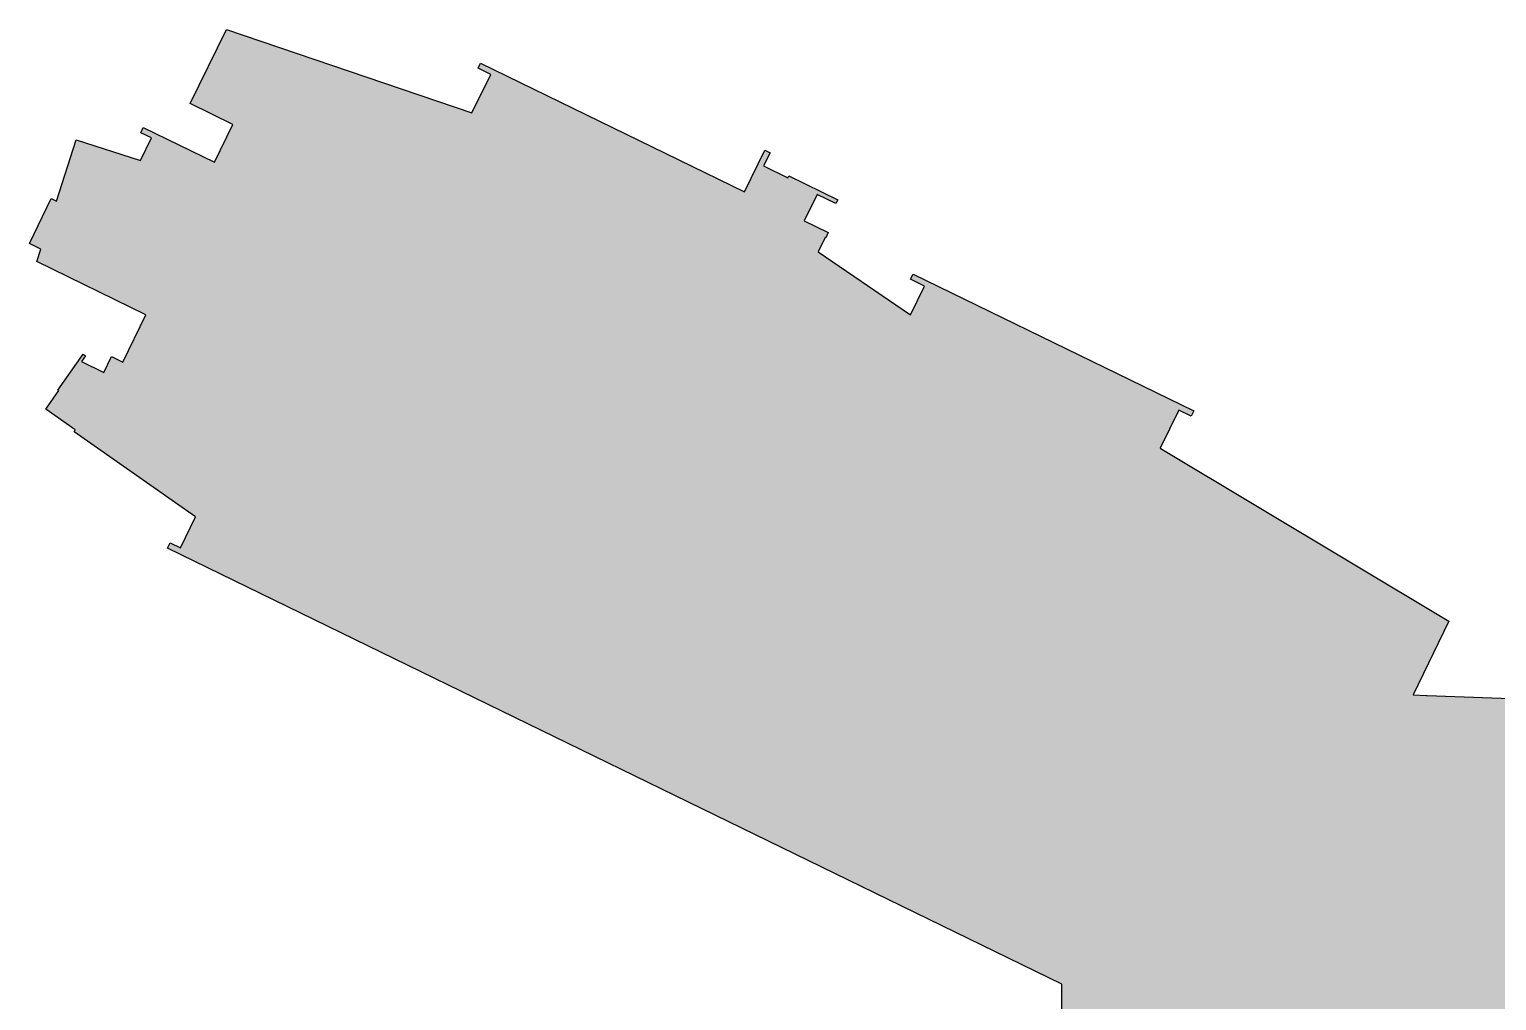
# Model space of a CAD drawing. Header units: millimetres. Extents: x -45258 to 103756, y -3540 to 105026.
# Drawn here: x -45258 to 25188, y 58404 to 105026 of the extents above; entities that cross this region are included whole.
import ezdxf

# ---------------------------------------------------------------- set-up
doc = ezdxf.new("R2010")
doc.units = ezdxf.units.MM
doc.header["$LTSCALE"] = 0.4
doc.layers.add('BLD-80-FL-2$0$SI-BUIL-253CO', color=253, linetype='Continuous', lineweight=25)
doc.layers.add('BLD-80-FL-2$0$ST-EXST-1CO', color=1, linetype='Continuous')
doc.layers.add('XREF', color=8, linetype='Continuous')

# ---------------------------------------------------------------- blocks, each defined once
blk = doc.blocks.new('BLD-80-FL-2', base_point=(226.58, 457.44))
at = {"layer": 'BLD-80-FL-2$0$SI-BUIL-253CO'}
blk.add_hatch(color=256, dxfattribs=at).paths.add_polyline_path([(23123.55, 77073.06), (9254.79, 85376.19), (10148.8, 87209.18), (10755.49, 86913.28), (10878.22, 87164.93), (-2603.68, 93740.5), (-2726.42, 93488.84), (-2052.33, 93160.06), (-2730.07, 91776.88), (-7161.66, 94797.4), (-6824.93, 95487.8), (-6797.96, 95474.65), (-6675.22, 95726.31), (-7834.67, 96291.81), (-7214.37, 97563.6), (-6311.15, 97123.07), (-6223.47, 97302.83), (-8569.27, 98446.95), (-8613.1, 98357.07), (-9777.04, 98924.76), (-9470.18, 99553.91), (-9721.84, 99676.66), (-10692.84, 97685.82), (-23365.84, 103866.85), (-23488.58, 103615.18), (-22881.9, 103319.28), (-23780, 101477.9), (-35572.35, 105483.84), (-37309.34, 101922.48), (-35260.09, 100922.99), (-36145.6, 99107.43), (-39561.02, 100773.24), (-39683.76, 100521.57), (-39166.96, 100269.51), (-39692.27, 99192.45), (-42785.82, 100186.01), (-43730.73, 97243.97), (-43979.29, 97365.2), (-45031.38, 95208.1), (-44472.19, 94935.36), (-44665.3, 94334.1), (-39438.83, 91784.98), (-40545.71, 89515.56), (-41085.27, 89778.71), (-41457.91, 89014.71), (-42521.99, 89533.69), (-42332.44, 89804.67), (-42455.36, 89890.65), (-43659.04, 88169.85), (-43618.07, 88141.19), (-44240.58, 87251.25), (-42831.95, 86265.92), (-42885.2, 86156.73), (-37053, 82077.14), (-37774.34, 80598.18), (-38268.67, 80839.28), (-38391.56, 80587.34), (4539.95, 59648.66), (4539.96, 53900.04), (-27575.04, 53900.02), (-27575.04, 47393.43), (-25375.03, 46575.19), (-25375.03, 43675.01), (-21378.8, 43675.01), (-21828.99, 41725), (-39800.05, 41725), (-39800.05, 41174.99), (-21681.52, 41175), (-21825.1, 40553.11), (-12060.03, 39650.94), (-12060.03, 41175.01), (-8185.03, 41175.02), (-8185.03, 41575.01), (-175.03, 41575.01), (-175.03, 41175), (6147.57, 41175), (6147.57, 40547.6), (13152.38, 40550.01), (13152.38, 41200.01), (13249.97, 41200.01), (13249.97, 41175), (14222.95, 41175), (14222.95, 41314.96), (16126.87, 41314.96), (16126.87, 41174.99), (22962.47, 41175), (22962.47, 41574.99), (30987.47, 41575), (30987.47, 41175), (36162.47, 41175), (36162.47, 41575), (44187.47, 41575), (44187.47, 41175.01), (49362.47, 41175), (49362.47, 41725.01), (57387.47, 41725.02), (57387.47, 41175.02), (62562.47, 41175.02), (62562.47, 41725), (70587.47, 41725), (70587.47, 41175), (74612.47, 41174.99), (83787.47, 41174.98), (83787.47, 41175.05), (87812.47, 41175.05), (87811.33, 41725), (90249.97, 41725.04), (90249.97, 41175.04), (103843.9, 41174.98), (103982.92, 41777.16), (99910.08, 43763.61), (99851.21, 43508.61), (98405.17, 44213.9), (98516.95, 44443.09), (58142.45, 64135), (56650.93, 60809.26), (51860.51, 61915.2), (51974.43, 65119.63), (51879.49, 65123.01), (51929.4, 66527.12, 0.41421356), (50893.27, 67639.64), (47865.09, 67747.29), (47908.63, 68972.07), (39909.85, 72878.16), (30173.51, 73224.29), (30276.54, 76122.46), (27118.53, 76234.73), (27015.5, 73336.56), (22078.62, 73512.06), (22026.82, 73515.57), (21399.01, 73537.22)])
at = {"layer": 'BLD-80-FL-2$0$ST-EXST-1CO', "linetype": 'Continuous'}
for p, q in [((-37309.34, 101922.48), (-35572.35, 105483.84)), ((-35572.35, 105483.84), (-23780, 101477.9)), ((-23488.58, 103615.18), (-23365.84, 103866.85)), ((-22881.9, 103319.28), (-23488.58, 103615.18)), ((-23365.84, 103866.85), (-10692.84, 97685.82)), ((-23780, 101477.9), (-22881.9, 103319.28)), ((-35260.09, 100922.99), (-37309.34, 101922.48)), ((-39683.76, 100521.57), (-39561.02, 100773.24)), ((-39561.02, 100773.24), (-36145.6, 99107.43)), ((-36145.6, 99107.43), (-35260.09, 100922.99)), ((-43730.73, 97243.97), (-42785.82, 100186.01)), ((-42785.82, 100186.01), (-39692.27, 99192.45)), ((-39692.27, 99192.45), (-39166.96, 100269.51)), ((-39166.96, 100269.51), (-39683.76, 100521.57)), ((-10692.84, 97685.82), (-9721.84, 99676.66)), ((-9470.18, 99553.91), (-9777.04, 98924.76)), ((-9721.84, 99676.66), (-9470.18, 99553.91)), ((-9777.04, 98924.76), (-8613.1, 98357.07)), ((-8613.1, 98357.07), (-8569.27, 98446.95)), ((-8569.27, 98446.95), (-6223.47, 97302.83)), ((-45031.38, 95208.1), (-43979.29, 97365.2)), ((-43979.29, 97365.2), (-43730.73, 97243.97)), ((-7214.37, 97563.6), (-7834.67, 96291.81)), ((-6311.15, 97123.07), (-7214.37, 97563.6)), ((-6223.47, 97302.83), (-6311.15, 97123.07)), ((-7834.67, 96291.81), (-6675.22, 95726.31)), ((-44472.19, 94935.36), (-45031.38, 95208.1)), ((-6824.93, 95487.8), (-7161.66, 94797.4)), ((-6797.96, 95474.65), (-6824.93, 95487.8)), ((-6675.22, 95726.31), (-6797.96, 95474.65)), ((-44665.3, 94334.1), (-44472.19, 94935.36)), ((-7161.66, 94797.4), (-2730.07, 91776.88)), ((-39438.83, 91784.98), (-44665.3, 94334.1)), ((-2726.42, 93488.84), (-2603.68, 93740.5)), ((-2603.68, 93740.5), (10878.22, 87164.93)), ((-2730.07, 91776.88), (-2052.33, 93160.06)), ((-2052.33, 93160.06), (-2726.42, 93488.84)), ((-40545.71, 89515.56), (-39438.83, 91784.98)), ((-43659.04, 88169.85), (-42455.36, 89890.65)), ((-42332.44, 89804.67), (-42521.99, 89533.69)), ((-42521.99, 89533.69), (-41457.91, 89014.71)), ((-42455.36, 89890.65), (-42332.44, 89804.67)), ((-41457.91, 89014.71), (-41085.27, 89778.71)), ((-41085.27, 89778.71), (-40545.71, 89515.56)), ((-44240.58, 87251.25), (-43618.07, 88141.19)), ((-43618.07, 88141.19), (-43659.04, 88169.85)), ((-42831.95, 86265.92), (-44240.58, 87251.25)), ((10148.8, 87209.18), (9254.79, 85376.19)), ((10755.49, 86913.28), (10148.8, 87209.18)), ((10878.22, 87164.93), (10755.49, 86913.28)), ((-42885.2, 86156.73), (-42831.95, 86265.92)), ((-37053, 82077.14), (-42885.2, 86156.73)), ((9254.79, 85376.19), (23123.55, 77073.06)), ((-37774.34, 80598.18), (-37053, 82077.14)), ((-38391.56, 80587.34), (-38268.67, 80839.28)), ((4539.95, 59648.66), (-38391.56, 80587.34)), ((-38268.67, 80839.28), (-37774.34, 80598.18)), ((23123.55, 77073.06), (21399.01, 73537.22)), ((21399.01, 73537.22), (22026.82, 73515.57)), ((22026.82, 73515.57), (22078.62, 73512.06)), ((22078.62, 73512.06), (27015.5, 73336.56)), ((4539.96, 53900.04), (4539.95, 59648.66))]:
    blk.add_line(p, q, dxfattribs=at)

msp = doc.modelspace()

# ---------------------------------------------------------------- block references
at = {"layer": 'XREF'}
msp.add_blockref('BLD-80-FL-2', (0, 0), dxfattribs=at)

doc.saveas('drawing.dxf')
